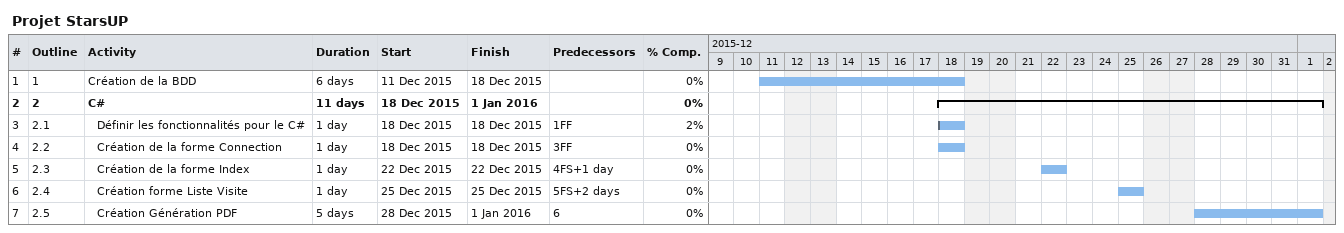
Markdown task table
Projet StarsUP

| ID | WBS | Task | Duration | Start | Finish | Predecessors | % complete |
|---|---|---|---|---|---|---|---|
| 1 | 1 | Création de la BDD | 6d | 2015-12-11 | 2015-12-18 |  | 0 |
| 2 | 2 | **C#** | 11d | 2015-12-18 | 2016-01-01 |  | 0 |
| 3 | 2.1 | Définir les fonctionnalités pour le C# | 1d | 2015-12-18 | 2015-12-18 | 1FF | 2 |
| 4 | 2.2 | Création de la forme Connection | 1d | 2015-12-18 | 2015-12-18 | 3FF | 0 |
| 5 | 2.3 | Création de la forme Index | 1d | 2015-12-22 | 2015-12-22 | 4FS+1d | 0 |
| 6 | 2.4 | Création forme Liste Visite | 1d | 2015-12-25 | 2015-12-25 | 5FS+2d | 0 |
| 7 | 2.5 | Création Génération PDF | 5d | 2015-12-28 | 2016-01-01 | 6 | 0 |
